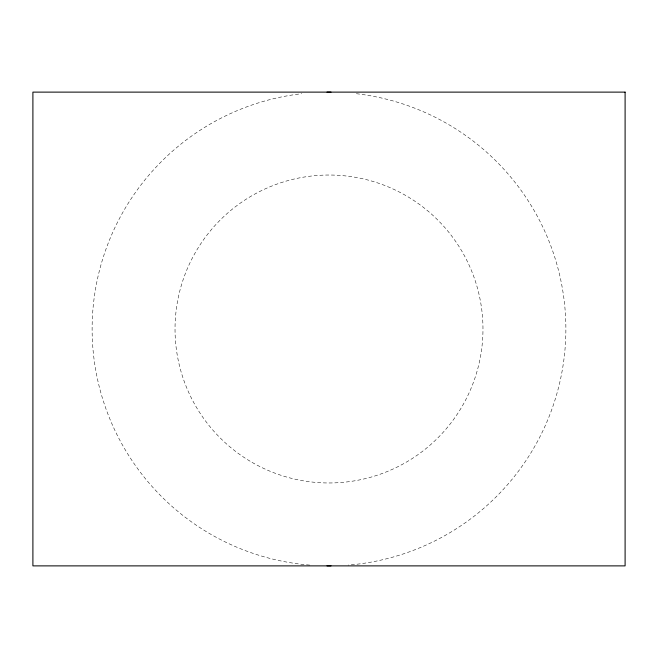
<?xml version="1.0" encoding="UTF-8"?>
<svg xmlns="http://www.w3.org/2000/svg" width="658" height="658" viewBox="0 0 658 658"><rect width="100%" height="100%" fill="white"/><g stroke="black" fill="none" stroke-linecap="round" stroke-linejoin="round"><path stroke-width="0.49" stroke-dasharray="3.29 2.47" d="M356.365 93.707A236.88 236.88 0 0 1 348.238 565.099M309.762 565.099A236.88 236.88 0 0 1 301.635 93.707M252.014 462.344A153.972 153.972 0 0 0 482.972 329A153.972 153.972 0 0 0 252.014 195.656A153.972 153.972 0 0 0 252.014 462.344"/><path stroke-width="0.99" d="M331.015 565.872A236.88 236.88 0 0 1 326.985 565.872M326.985 92.128A236.88 236.88 0 0 1 331.015 92.128M625.1 92.12L32.9 92.12L32.9 565.88L625.1 565.88L625.1 92.12"/></g></svg>
